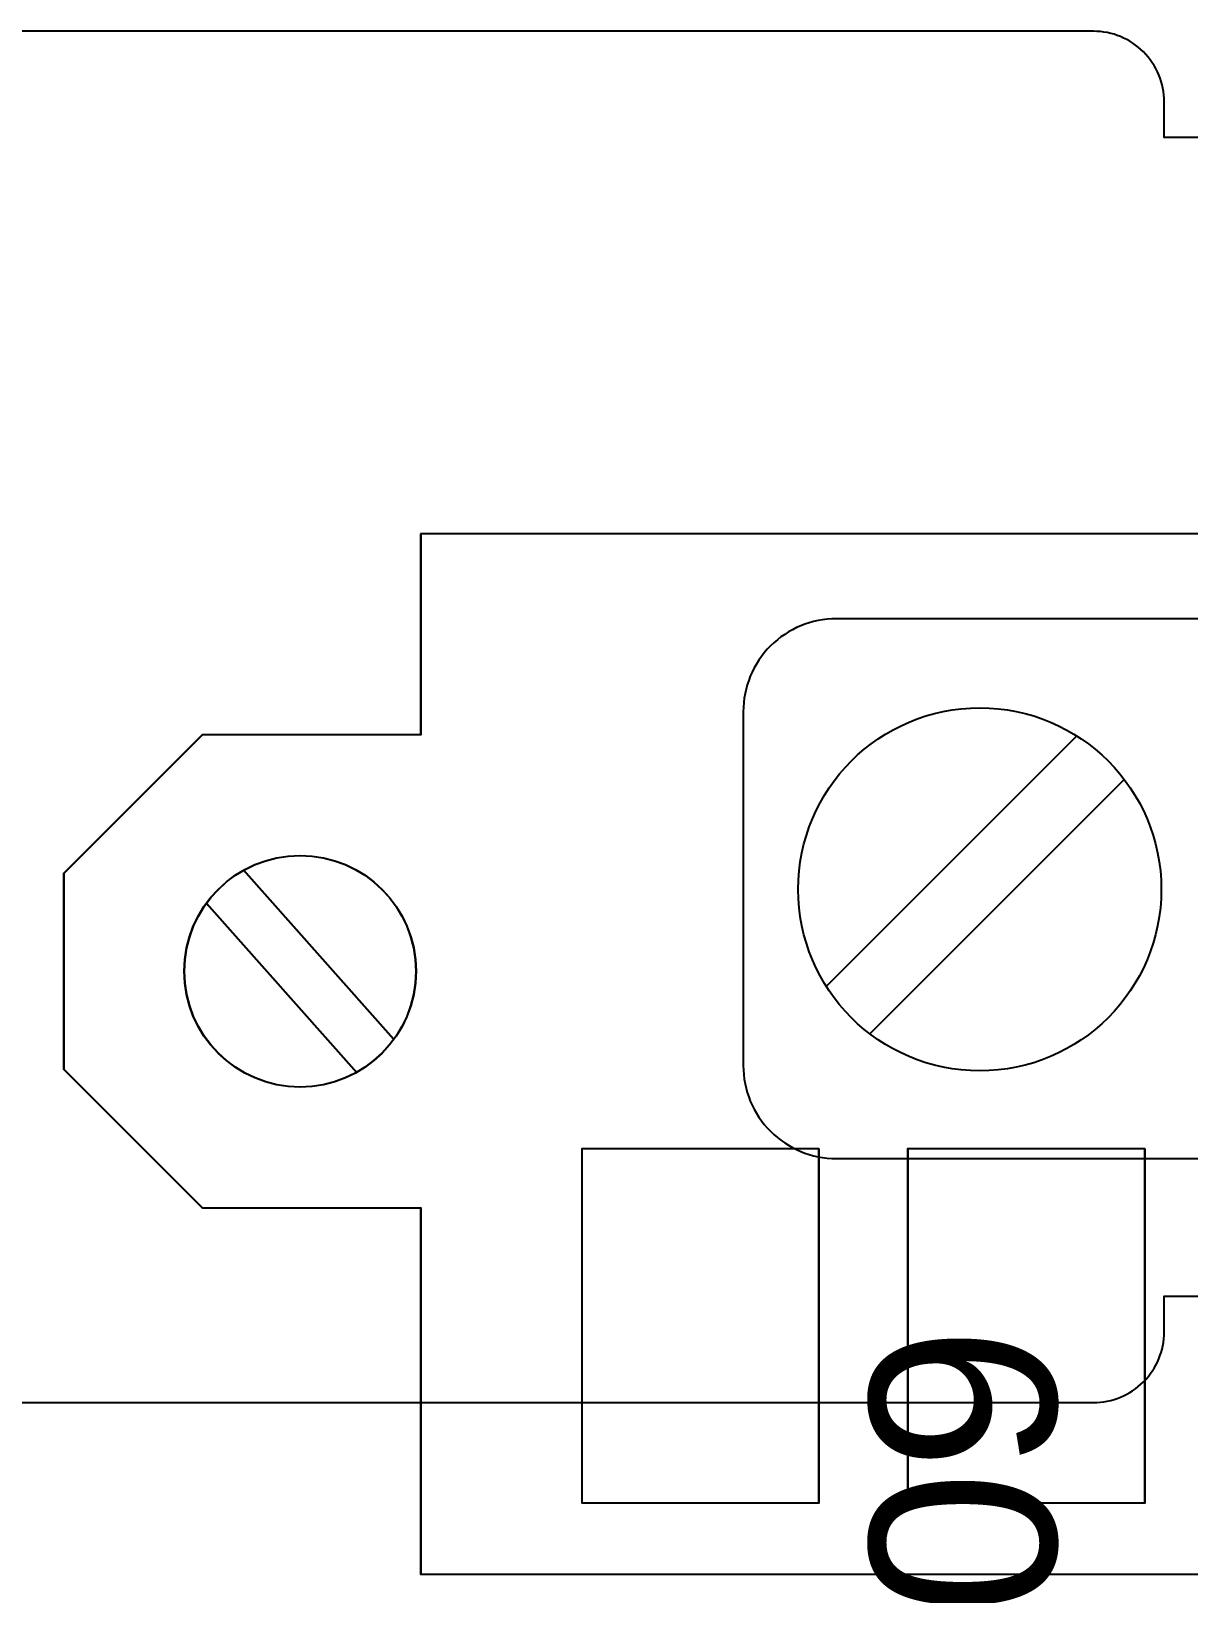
# Model space of a CAD drawing. Extents: x 1 to 47, y 1 to 35.
# Drawn here: x 42.084 to 42.573, y 12.589 to 13.25 of the extents above; entities that cross this region are included whole.
import ezdxf

# ---------------------------------------------------------------- set-up
doc = ezdxf.new("R2010")
doc.units = 0
doc.header["$MEASUREMENT"] = 0
for name, color, linetype in [('5_01__0-__EMPTY', 7, 'CONTINUOUS'), ('5_02__B-___3__DI___4__DO__', 7, 'CONTINUOUS'), ('5_03__1-___4__DI___4__DO__', 7, 'CONTINUOUS'), ('5_04__C-___4__DI___4__DO__', 7, 'CONTINUOUS'), ('5_05__D-___4__DI___3__DO__', 7, 'CONTINUOUS'), ('5_06__2A___8__FORM_A_DO', 7, 'CONTINUOUS'), ('5_07__2B___8__FORM_B_DO', 7, 'CONTINUOUS'), ('5_08__2C___8__DO__6__FORM_', 7, 'CONTINUOUS'), ('5_09__2D___8__DO__2__FORM_', 7, 'CONTINUOUS'), ('5_10__2G___8__DO__4__FORM_', 7, 'CONTINUOUS'), ('5_11__3-___8__DI', 7, 'CONTINUOUS'), ('5_12__4-___14__DI', 7, 'CONTINUOUS'), ('5_13__5-___8__AI', 7, 'CONTINUOUS'), ('5_14__6-___4__AI____4__AO', 7, 'CONTINUOUS'), ('6_01__9-_0-___10__RTD_INPU', 7, 'CONTINUOUS'), ('6_02__9-_B-___10__RTD_INPU', 7, 'CONTINUOUS'), ('6_03__9-_1-___10__RTD_INPU', 7, 'CONTINUOUS'), ('6_04__9-_C-___10__RTD_INPU', 7, 'CONTINUOUS'), ('6_05__9-_D-___10__RTD_INPU', 7, 'CONTINUOUS'), ('6_06__9-_2A___10__RTD_INPU', 7, 'CONTINUOUS'), ('6_07__9-_2B___10__RTD_INPU', 7, 'CONTINUOUS'), ('6_08__9-_2C___10__RTD_INPU', 7, 'CONTINUOUS'), ('6_09__9-_2D___10__RTD_INPU', 7, 'CONTINUOUS'), ('6_10__9-_2G___10__RTD_INPU', 7, 'CONTINUOUS'), ('6_11__9-_3-___10__RTD_INPU', 7, 'CONTINUOUS'), ('6_12__9-_4-___10__RTD_INPU', 7, 'CONTINUOUS'), ('6_13__9-_5-___10__RTD_INPU', 7, 'CONTINUOUS'), ('6_14__9-_6-___10__RTD_INPU', 7, 'CONTINUOUS'), ('6_15__9-_70___10__RTD_INPU', 7, 'CONTINUOUS'), ('6_16__9-_L0___10__RTD_INPU', 7, 'CONTINUOUS'), ('6_17__9-_77___10__RTD_INPU', 7, 'CONTINUOUS'), ('6_18__9-_7-___10__RTD_INPU', 7, 'CONTINUOUS'), ('6_19__9-_L-___10__RTD_INPU', 7, 'CONTINUOUS'), ('7_15__70___2__AVI____4__AF', 7, 'CONTINUOUS'), ('7_16__L0___2__LEA_AVI____4', 7, 'CONTINUOUS'), ('7_17__77___8__AFDI', 7, 'CONTINUOUS'), ('7_18__7-___2__AVI____7__DI', 7, 'CONTINUOUS'), ('7_19__L-___2__AVI____7__DI', 7, 'CONTINUOUS')]:
    doc.layers.add(name, color=color, linetype=linetype)
doc.styles.add('ARIAL', font='arial.ttf')

msp = doc.modelspace()

# ---------------------------------------------------------------- linework, layer by layer
at = {"layer": '5_01__0-__EMPTY'}
for points in [[(43.79768, 13.25005), (42.83245, 13.25005, 0.414214), (42.80257, 13.22016), (42.80257, 13.20505), (42.56257, 13.20505), (42.56257, 13.22016, 0.414214), (42.53268, 13.25005), (41.63745, 13.25005, 0.414214)], [(41.63745, 12.67005), (42.53268, 12.67005, 0.414214), (42.56257, 12.69993), (42.56257, 12.71505), (42.80257, 12.71505), (42.80257, 12.69993, 0.414214), (42.83245, 12.67005), (43.79768, 12.67005, 0.414214)]]:
    msp.add_lwpolyline(points, format="xyb", dxfattribs=at)
at = {"layer": '5_02__B-___3__DI___4__DO__'}
msp.add_lwpolyline([(42.58459, 13.00159), (42.42396, 13.00159, 0.414214), (42.38459, 12.96222), (42.38459, 12.81264, 0.414214), (42.42396, 12.77328), (42.58459, 12.77328)], format="xyb", dxfattribs=at)
for points in [[(42.41971, 12.84609), (42.52564, 12.952)], [(42.43809, 12.82605), (42.54568, 12.93362)]]:
    msp.add_lwpolyline(points, dxfattribs=at)
msp.add_circle((42.48459, 12.88713), 0.07677, dxfattribs=at)
at = {"layer": '5_03__1-___4__DI___4__DO__'}
msp.add_lwpolyline([(42.58459, 13.00159), (42.42396, 13.00159, 0.414214), (42.38459, 12.96222), (42.38459, 12.81264, 0.414214), (42.42396, 12.77328), (42.58459, 12.77328)], format="xyb", dxfattribs=at)
for points in [[(42.41971, 12.84609), (42.52564, 12.952)], [(42.43809, 12.82605), (42.54568, 12.93362)]]:
    msp.add_lwpolyline(points, dxfattribs=at)
msp.add_circle((42.48459, 12.88713), 0.07677, dxfattribs=at)
at = {"layer": '5_04__C-___4__DI___4__DO__'}
msp.add_lwpolyline([(42.58459, 13.00159), (42.42396, 13.00159, 0.414214), (42.38459, 12.96222), (42.38459, 12.81264, 0.414214), (42.42396, 12.77328), (42.58459, 12.77328)], format="xyb", dxfattribs=at)
for points in [[(42.41971, 12.84609), (42.52564, 12.952)], [(42.43809, 12.82605), (42.54568, 12.93362)]]:
    msp.add_lwpolyline(points, dxfattribs=at)
msp.add_circle((42.48459, 12.88713), 0.07677, dxfattribs=at)
at = {"layer": '5_05__D-___4__DI___3__DO__'}
msp.add_lwpolyline([(42.58459, 13.00159), (42.42396, 13.00159, 0.414214), (42.38459, 12.96222), (42.38459, 12.81264, 0.414214), (42.42396, 12.77328), (42.58459, 12.77328)], format="xyb", dxfattribs=at)
for points in [[(42.41971, 12.84609), (42.52564, 12.952)], [(42.43809, 12.82605), (42.54568, 12.93362)]]:
    msp.add_lwpolyline(points, dxfattribs=at)
msp.add_circle((42.48459, 12.88713), 0.07677, dxfattribs=at)
at = {"layer": '5_06__2A___8__FORM_A_DO'}
msp.add_lwpolyline([(42.58459, 13.00159), (42.42396, 13.00159, 0.414214), (42.38459, 12.96222), (42.38459, 12.81264, 0.414214), (42.42396, 12.77328), (42.58459, 12.77328)], format="xyb", dxfattribs=at)
for points in [[(42.41971, 12.84609), (42.52564, 12.952)], [(42.43809, 12.82605), (42.54568, 12.93362)]]:
    msp.add_lwpolyline(points, dxfattribs=at)
msp.add_circle((42.48459, 12.88713), 0.07677, dxfattribs=at)
at = {"layer": '5_07__2B___8__FORM_B_DO'}
msp.add_lwpolyline([(42.58459, 13.00159), (42.42396, 13.00159, 0.414214), (42.38459, 12.96222), (42.38459, 12.81264, 0.414214), (42.42396, 12.77328), (42.58459, 12.77328)], format="xyb", dxfattribs=at)
for points in [[(42.41971, 12.84609), (42.52564, 12.952)], [(42.43809, 12.82605), (42.54568, 12.93362)]]:
    msp.add_lwpolyline(points, dxfattribs=at)
msp.add_circle((42.48459, 12.88713), 0.07677, dxfattribs=at)
at = {"layer": '5_08__2C___8__DO__6__FORM_'}
msp.add_lwpolyline([(42.58459, 13.00159), (42.42396, 13.00159, 0.414214), (42.38459, 12.96222), (42.38459, 12.81264, 0.414214), (42.42396, 12.77328), (42.58459, 12.77328)], format="xyb", dxfattribs=at)
for points in [[(42.41971, 12.84609), (42.52564, 12.952)], [(42.43809, 12.82605), (42.54568, 12.93362)]]:
    msp.add_lwpolyline(points, dxfattribs=at)
msp.add_circle((42.48459, 12.88713), 0.07677, dxfattribs=at)
at = {"layer": '5_09__2D___8__DO__2__FORM_'}
msp.add_lwpolyline([(42.58459, 13.00159), (42.42396, 13.00159, 0.414214), (42.38459, 12.96222), (42.38459, 12.81264, 0.414214), (42.42396, 12.77328), (42.58459, 12.77328)], format="xyb", dxfattribs=at)
for points in [[(42.41971, 12.84609), (42.52564, 12.952)], [(42.43809, 12.82605), (42.54568, 12.93362)]]:
    msp.add_lwpolyline(points, dxfattribs=at)
msp.add_circle((42.48459, 12.88713), 0.07677, dxfattribs=at)
at = {"layer": '5_10__2G___8__DO__4__FORM_'}
msp.add_lwpolyline([(42.58459, 13.00159), (42.42396, 13.00159, 0.414214), (42.38459, 12.96222), (42.38459, 12.81264, 0.414214), (42.42396, 12.77328), (42.58459, 12.77328)], format="xyb", dxfattribs=at)
for points in [[(42.41971, 12.84609), (42.52564, 12.952)], [(42.43809, 12.82605), (42.54568, 12.93362)]]:
    msp.add_lwpolyline(points, dxfattribs=at)
msp.add_circle((42.48459, 12.88713), 0.07677, dxfattribs=at)
at = {"layer": '5_11__3-___8__DI'}
msp.add_lwpolyline([(42.58459, 13.00159), (42.42396, 13.00159, 0.414214), (42.38459, 12.96222), (42.38459, 12.81264, 0.414214), (42.42396, 12.77328), (42.58459, 12.77328)], format="xyb", dxfattribs=at)
for points in [[(42.41971, 12.84609), (42.52564, 12.952)], [(42.43809, 12.82605), (42.54568, 12.93362)]]:
    msp.add_lwpolyline(points, dxfattribs=at)
msp.add_circle((42.48459, 12.88713), 0.07677, dxfattribs=at)
at = {"layer": '5_12__4-___14__DI'}
msp.add_lwpolyline([(42.58459, 13.00159), (42.42396, 13.00159, 0.414214), (42.38459, 12.96222), (42.38459, 12.81264, 0.414214), (42.42396, 12.77328), (42.58459, 12.77328)], format="xyb", dxfattribs=at)
for points in [[(42.41971, 12.84609), (42.52564, 12.952)], [(42.43809, 12.82605), (42.54568, 12.93362)]]:
    msp.add_lwpolyline(points, dxfattribs=at)
msp.add_circle((42.48459, 12.88713), 0.07677, dxfattribs=at)
at = {"layer": '5_13__5-___8__AI'}
msp.add_lwpolyline([(42.58459, 13.00159), (42.42396, 13.00159, 0.414214), (42.38459, 12.96222), (42.38459, 12.81264, 0.414214), (42.42396, 12.77328), (42.58459, 12.77328)], format="xyb", dxfattribs=at)
for points in [[(42.41971, 12.84609), (42.52564, 12.952)], [(42.43809, 12.82605), (42.54568, 12.93362)]]:
    msp.add_lwpolyline(points, dxfattribs=at)
msp.add_circle((42.48459, 12.88713), 0.07677, dxfattribs=at)
at = {"layer": '5_14__6-___4__AI____4__AO'}
msp.add_lwpolyline([(42.58459, 13.00159), (42.42396, 13.00159, 0.414214), (42.38459, 12.96222), (42.38459, 12.81264, 0.414214), (42.42396, 12.77328), (42.58459, 12.77328)], format="xyb", dxfattribs=at)
for points in [[(42.41971, 12.84609), (42.52564, 12.952)], [(42.43809, 12.82605), (42.54568, 12.93362)]]:
    msp.add_lwpolyline(points, dxfattribs=at)
msp.add_circle((42.48459, 12.88713), 0.07677, dxfattribs=at)
at = {"layer": '6_01__9-_0-___10__RTD_INPU'}
for points in [[(42.24815, 13.03745), (42.24815, 12.95249), (42.15576, 12.95249), (42.09719, 12.8939), (42.09719, 12.81105), (42.15576, 12.75248), (42.24815, 12.75248), (42.24815, 12.59746), (44.41379, 12.59746), (44.41379, 12.75248), (44.50618, 12.75248), (44.56478, 12.81105), (44.56478, 12.8939), (44.50618, 12.95249), (44.41379, 12.95249), (44.41379, 13.03745), (42.24815, 13.03745)], [(42.23677, 12.8237), (42.17327, 12.89522)], [(42.15753, 12.88123), (42.22104, 12.80973)], [(42.41645, 12.77747), (42.41645, 12.62746), (42.31643, 12.62746), (42.31643, 12.77747), (42.41645, 12.77747)], [(42.55425, 12.77747), (42.55425, 12.62746), (42.45423, 12.62746), (42.45423, 12.77747), (42.55425, 12.77747)]]:
    msp.add_lwpolyline(points, dxfattribs=at)
msp.add_circle((42.19716, 12.85247), 0.04896, dxfattribs=at)
at = {"layer": '6_02__9-_B-___10__RTD_INPU'}
for points in [[(42.24815, 13.03745), (42.24815, 12.95249), (42.15576, 12.95249), (42.09719, 12.8939), (42.09719, 12.81105), (42.15576, 12.75248), (42.24815, 12.75248), (42.24815, 12.59746), (44.41379, 12.59746), (44.41379, 12.75248), (44.50618, 12.75248), (44.56478, 12.81105), (44.56478, 12.8939), (44.50618, 12.95249), (44.41379, 12.95249), (44.41379, 13.03745), (42.24815, 13.03745)], [(42.23677, 12.8237), (42.17327, 12.89522)], [(42.15753, 12.88123), (42.22104, 12.80973)], [(42.41645, 12.77747), (42.41645, 12.62746), (42.31643, 12.62746), (42.31643, 12.77747), (42.41645, 12.77747)], [(42.55425, 12.77747), (42.55425, 12.62746), (42.45423, 12.62746), (42.45423, 12.77747), (42.55425, 12.77747)]]:
    msp.add_lwpolyline(points, dxfattribs=at)
msp.add_circle((42.19716, 12.85247), 0.04896, dxfattribs=at)
at = {"layer": '6_03__9-_1-___10__RTD_INPU'}
for points in [[(42.24815, 13.03745), (42.24815, 12.95249), (42.15576, 12.95249), (42.09719, 12.8939), (42.09719, 12.81105), (42.15576, 12.75248), (42.24815, 12.75248), (42.24815, 12.59746), (44.41379, 12.59746), (44.41379, 12.75248), (44.50618, 12.75248), (44.56478, 12.81105), (44.56478, 12.8939), (44.50618, 12.95249), (44.41379, 12.95249), (44.41379, 13.03745), (42.24815, 13.03745)], [(42.23677, 12.8237), (42.17327, 12.89522)], [(42.15753, 12.88123), (42.22104, 12.80973)], [(42.41645, 12.77747), (42.41645, 12.62746), (42.31643, 12.62746), (42.31643, 12.77747), (42.41645, 12.77747)], [(42.55425, 12.77747), (42.55425, 12.62746), (42.45423, 12.62746), (42.45423, 12.77747), (42.55425, 12.77747)]]:
    msp.add_lwpolyline(points, dxfattribs=at)
msp.add_circle((42.19716, 12.85247), 0.04896, dxfattribs=at)
at = {"layer": '6_04__9-_C-___10__RTD_INPU'}
for points in [[(42.24815, 13.03745), (42.24815, 12.95249), (42.15576, 12.95249), (42.09719, 12.8939), (42.09719, 12.81105), (42.15576, 12.75248), (42.24815, 12.75248), (42.24815, 12.59746), (44.41379, 12.59746), (44.41379, 12.75248), (44.50618, 12.75248), (44.56478, 12.81105), (44.56478, 12.8939), (44.50618, 12.95249), (44.41379, 12.95249), (44.41379, 13.03745), (42.24815, 13.03745)], [(42.23677, 12.8237), (42.17327, 12.89522)], [(42.15753, 12.88123), (42.22104, 12.80973)], [(42.41645, 12.77747), (42.41645, 12.62746), (42.31643, 12.62746), (42.31643, 12.77747), (42.41645, 12.77747)], [(42.55425, 12.77747), (42.55425, 12.62746), (42.45423, 12.62746), (42.45423, 12.77747), (42.55425, 12.77747)]]:
    msp.add_lwpolyline(points, dxfattribs=at)
msp.add_circle((42.19716, 12.85247), 0.04896, dxfattribs=at)
at = {"layer": '6_05__9-_D-___10__RTD_INPU'}
for points in [[(42.24815, 13.03745), (42.24815, 12.95249), (42.15576, 12.95249), (42.09719, 12.8939), (42.09719, 12.81105), (42.15576, 12.75248), (42.24815, 12.75248), (42.24815, 12.59746), (44.41379, 12.59746), (44.41379, 12.75248), (44.50618, 12.75248), (44.56478, 12.81105), (44.56478, 12.8939), (44.50618, 12.95249), (44.41379, 12.95249), (44.41379, 13.03745), (42.24815, 13.03745)], [(42.23677, 12.8237), (42.17327, 12.89522)], [(42.15753, 12.88123), (42.22104, 12.80973)], [(42.41645, 12.77747), (42.41645, 12.62746), (42.31643, 12.62746), (42.31643, 12.77747), (42.41645, 12.77747)], [(42.55425, 12.77747), (42.55425, 12.62746), (42.45423, 12.62746), (42.45423, 12.77747), (42.55425, 12.77747)]]:
    msp.add_lwpolyline(points, dxfattribs=at)
msp.add_circle((42.19716, 12.85247), 0.04896, dxfattribs=at)
at = {"layer": '6_06__9-_2A___10__RTD_INPU'}
for points in [[(42.24815, 13.03745), (42.24815, 12.95249), (42.15576, 12.95249), (42.09719, 12.8939), (42.09719, 12.81105), (42.15576, 12.75248), (42.24815, 12.75248), (42.24815, 12.59746), (44.41379, 12.59746), (44.41379, 12.75248), (44.50618, 12.75248), (44.56478, 12.81105), (44.56478, 12.8939), (44.50618, 12.95249), (44.41379, 12.95249), (44.41379, 13.03745), (42.24815, 13.03745)], [(42.23677, 12.8237), (42.17327, 12.89522)], [(42.15753, 12.88123), (42.22104, 12.80973)], [(42.41645, 12.77747), (42.41645, 12.62746), (42.31643, 12.62746), (42.31643, 12.77747), (42.41645, 12.77747)], [(42.55425, 12.77747), (42.55425, 12.62746), (42.45423, 12.62746), (42.45423, 12.77747), (42.55425, 12.77747)]]:
    msp.add_lwpolyline(points, dxfattribs=at)
msp.add_circle((42.19716, 12.85247), 0.04896, dxfattribs=at)
at = {"layer": '6_07__9-_2B___10__RTD_INPU'}
for points in [[(42.24815, 13.03745), (42.24815, 12.95249), (42.15576, 12.95249), (42.09719, 12.8939), (42.09719, 12.81105), (42.15576, 12.75248), (42.24815, 12.75248), (42.24815, 12.59746), (44.41379, 12.59746), (44.41379, 12.75248), (44.50618, 12.75248), (44.56478, 12.81105), (44.56478, 12.8939), (44.50618, 12.95249), (44.41379, 12.95249), (44.41379, 13.03745), (42.24815, 13.03745)], [(42.23677, 12.8237), (42.17327, 12.89522)], [(42.15753, 12.88123), (42.22104, 12.80973)], [(42.41645, 12.77747), (42.41645, 12.62746), (42.31643, 12.62746), (42.31643, 12.77747), (42.41645, 12.77747)], [(42.55425, 12.77747), (42.55425, 12.62746), (42.45423, 12.62746), (42.45423, 12.77747), (42.55425, 12.77747)]]:
    msp.add_lwpolyline(points, dxfattribs=at)
msp.add_circle((42.19716, 12.85247), 0.04896, dxfattribs=at)
at = {"layer": '6_08__9-_2C___10__RTD_INPU'}
for points in [[(42.24815, 13.03745), (42.24815, 12.95249), (42.15576, 12.95249), (42.09719, 12.8939), (42.09719, 12.81105), (42.15576, 12.75248), (42.24815, 12.75248), (42.24815, 12.59746), (44.41379, 12.59746), (44.41379, 12.75248), (44.50618, 12.75248), (44.56478, 12.81105), (44.56478, 12.8939), (44.50618, 12.95249), (44.41379, 12.95249), (44.41379, 13.03745), (42.24815, 13.03745)], [(42.23677, 12.8237), (42.17327, 12.89522)], [(42.15753, 12.88123), (42.22104, 12.80973)], [(42.41645, 12.77747), (42.41645, 12.62746), (42.31643, 12.62746), (42.31643, 12.77747), (42.41645, 12.77747)], [(42.55425, 12.77747), (42.55425, 12.62746), (42.45423, 12.62746), (42.45423, 12.77747), (42.55425, 12.77747)]]:
    msp.add_lwpolyline(points, dxfattribs=at)
msp.add_circle((42.19716, 12.85247), 0.04896, dxfattribs=at)
at = {"layer": '6_09__9-_2D___10__RTD_INPU'}
for points in [[(42.24815, 13.03745), (42.24815, 12.95249), (42.15576, 12.95249), (42.09719, 12.8939), (42.09719, 12.81105), (42.15576, 12.75248), (42.24815, 12.75248), (42.24815, 12.59746), (44.41379, 12.59746), (44.41379, 12.75248), (44.50618, 12.75248), (44.56478, 12.81105), (44.56478, 12.8939), (44.50618, 12.95249), (44.41379, 12.95249), (44.41379, 13.03745), (42.24815, 13.03745)], [(42.23677, 12.8237), (42.17327, 12.89522)], [(42.15753, 12.88123), (42.22104, 12.80973)], [(42.41645, 12.77747), (42.41645, 12.62746), (42.31643, 12.62746), (42.31643, 12.77747), (42.41645, 12.77747)], [(42.55425, 12.77747), (42.55425, 12.62746), (42.45423, 12.62746), (42.45423, 12.77747), (42.55425, 12.77747)]]:
    msp.add_lwpolyline(points, dxfattribs=at)
msp.add_circle((42.19716, 12.85247), 0.04896, dxfattribs=at)
at = {"layer": '6_10__9-_2G___10__RTD_INPU'}
for points in [[(42.24815, 13.03745), (42.24815, 12.95249), (42.15576, 12.95249), (42.09719, 12.8939), (42.09719, 12.81105), (42.15576, 12.75248), (42.24815, 12.75248), (42.24815, 12.59746), (44.41379, 12.59746), (44.41379, 12.75248), (44.50618, 12.75248), (44.56478, 12.81105), (44.56478, 12.8939), (44.50618, 12.95249), (44.41379, 12.95249), (44.41379, 13.03745), (42.24815, 13.03745)], [(42.23677, 12.8237), (42.17327, 12.89522)], [(42.15753, 12.88123), (42.22104, 12.80973)], [(42.41645, 12.77747), (42.41645, 12.62746), (42.31643, 12.62746), (42.31643, 12.77747), (42.41645, 12.77747)], [(42.55425, 12.77747), (42.55425, 12.62746), (42.45423, 12.62746), (42.45423, 12.77747), (42.55425, 12.77747)]]:
    msp.add_lwpolyline(points, dxfattribs=at)
msp.add_circle((42.19716, 12.85247), 0.04896, dxfattribs=at)
at = {"layer": '6_11__9-_3-___10__RTD_INPU'}
for points in [[(42.24815, 13.03745), (42.24815, 12.95249), (42.15576, 12.95249), (42.09719, 12.8939), (42.09719, 12.81105), (42.15576, 12.75248), (42.24815, 12.75248), (42.24815, 12.59746), (44.41379, 12.59746), (44.41379, 12.75248), (44.50618, 12.75248), (44.56478, 12.81105), (44.56478, 12.8939), (44.50618, 12.95249), (44.41379, 12.95249), (44.41379, 13.03745), (42.24815, 13.03745)], [(42.23677, 12.8237), (42.17327, 12.89522)], [(42.15753, 12.88123), (42.22104, 12.80973)], [(42.41645, 12.77747), (42.41645, 12.62746), (42.31643, 12.62746), (42.31643, 12.77747), (42.41645, 12.77747)], [(42.55425, 12.77747), (42.55425, 12.62746), (42.45423, 12.62746), (42.45423, 12.77747), (42.55425, 12.77747)]]:
    msp.add_lwpolyline(points, dxfattribs=at)
msp.add_circle((42.19716, 12.85247), 0.04896, dxfattribs=at)
at = {"layer": '6_12__9-_4-___10__RTD_INPU'}
for points in [[(42.24815, 13.03745), (42.24815, 12.95249), (42.15576, 12.95249), (42.09719, 12.8939), (42.09719, 12.81105), (42.15576, 12.75248), (42.24815, 12.75248), (42.24815, 12.59746), (44.41379, 12.59746), (44.41379, 12.75248), (44.50618, 12.75248), (44.56478, 12.81105), (44.56478, 12.8939), (44.50618, 12.95249), (44.41379, 12.95249), (44.41379, 13.03745), (42.24815, 13.03745)], [(42.23677, 12.8237), (42.17327, 12.89522)], [(42.15753, 12.88123), (42.22104, 12.80973)], [(42.41645, 12.77747), (42.41645, 12.62746), (42.31643, 12.62746), (42.31643, 12.77747), (42.41645, 12.77747)], [(42.55425, 12.77747), (42.55425, 12.62746), (42.45423, 12.62746), (42.45423, 12.77747), (42.55425, 12.77747)]]:
    msp.add_lwpolyline(points, dxfattribs=at)
msp.add_circle((42.19716, 12.85247), 0.04896, dxfattribs=at)
at = {"layer": '6_13__9-_5-___10__RTD_INPU'}
for points in [[(42.24815, 13.03745), (42.24815, 12.95249), (42.15576, 12.95249), (42.09719, 12.8939), (42.09719, 12.81105), (42.15576, 12.75248), (42.24815, 12.75248), (42.24815, 12.59746), (44.41379, 12.59746), (44.41379, 12.75248), (44.50618, 12.75248), (44.56478, 12.81105), (44.56478, 12.8939), (44.50618, 12.95249), (44.41379, 12.95249), (44.41379, 13.03745), (42.24815, 13.03745)], [(42.23677, 12.8237), (42.17327, 12.89522)], [(42.15753, 12.88123), (42.22104, 12.80973)], [(42.41645, 12.77747), (42.41645, 12.62746), (42.31643, 12.62746), (42.31643, 12.77747), (42.41645, 12.77747)], [(42.55425, 12.77747), (42.55425, 12.62746), (42.45423, 12.62746), (42.45423, 12.77747), (42.55425, 12.77747)]]:
    msp.add_lwpolyline(points, dxfattribs=at)
msp.add_circle((42.19716, 12.85247), 0.04896, dxfattribs=at)
at = {"layer": '6_14__9-_6-___10__RTD_INPU'}
for points in [[(42.24815, 13.03745), (42.24815, 12.95249), (42.15576, 12.95249), (42.09719, 12.8939), (42.09719, 12.81105), (42.15576, 12.75248), (42.24815, 12.75248), (42.24815, 12.59746), (44.41379, 12.59746), (44.41379, 12.75248), (44.50618, 12.75248), (44.56478, 12.81105), (44.56478, 12.8939), (44.50618, 12.95249), (44.41379, 12.95249), (44.41379, 13.03745), (42.24815, 13.03745)], [(42.23677, 12.8237), (42.17327, 12.89522)], [(42.15753, 12.88123), (42.22104, 12.80973)], [(42.41645, 12.77747), (42.41645, 12.62746), (42.31643, 12.62746), (42.31643, 12.77747), (42.41645, 12.77747)], [(42.55425, 12.77747), (42.55425, 12.62746), (42.45423, 12.62746), (42.45423, 12.77747), (42.55425, 12.77747)]]:
    msp.add_lwpolyline(points, dxfattribs=at)
msp.add_circle((42.19716, 12.85247), 0.04896, dxfattribs=at)
at = {"layer": '6_15__9-_70___10__RTD_INPU'}
for points in [[(42.24827, 13.03745), (42.24827, 12.95249), (42.15588, 12.95249), (42.09731, 12.8939), (42.09731, 12.81105), (42.15588, 12.75248), (42.24827, 12.75248), (42.24827, 12.59746), (44.41391, 12.59746), (44.41391, 12.75248), (44.5063, 12.75248), (44.5649, 12.81105), (44.5649, 12.8939), (44.5063, 12.95249), (44.41391, 12.95249), (44.41391, 13.03745), (42.24827, 13.03745)], [(42.23689, 12.8237), (42.17339, 12.89522)], [(42.15765, 12.88123), (42.22116, 12.80973)], [(42.41657, 12.77747), (42.41657, 12.62746), (42.31655, 12.62746), (42.31655, 12.77747), (42.41657, 12.77747)], [(42.55437, 12.77747), (42.55437, 12.62746), (42.45436, 12.62746), (42.45436, 12.77747), (42.55437, 12.77747)]]:
    msp.add_lwpolyline(points, dxfattribs=at)
msp.add_circle((42.19728, 12.85247), 0.04896, dxfattribs=at)
at = {"layer": '6_16__9-_L0___10__RTD_INPU'}
for points in [[(42.24827, 13.03745), (42.24827, 12.95249), (42.15588, 12.95249), (42.09731, 12.8939), (42.09731, 12.81105), (42.15588, 12.75248), (42.24827, 12.75248), (42.24827, 12.59746), (44.41391, 12.59746), (44.41391, 12.75248), (44.5063, 12.75248), (44.5649, 12.81105), (44.5649, 12.8939), (44.5063, 12.95249), (44.41391, 12.95249), (44.41391, 13.03745), (42.24827, 13.03745)], [(42.23689, 12.8237), (42.17339, 12.89522)], [(42.15765, 12.88123), (42.22116, 12.80973)], [(42.41657, 12.77747), (42.41657, 12.62746), (42.31655, 12.62746), (42.31655, 12.77747), (42.41657, 12.77747)], [(42.55437, 12.77747), (42.55437, 12.62746), (42.45436, 12.62746), (42.45436, 12.77747), (42.55437, 12.77747)]]:
    msp.add_lwpolyline(points, dxfattribs=at)
msp.add_circle((42.19728, 12.85247), 0.04896, dxfattribs=at)
at = {"layer": '6_17__9-_77___10__RTD_INPU'}
for points in [[(42.24827, 13.03745), (42.24827, 12.95249), (42.15588, 12.95249), (42.09731, 12.8939), (42.09731, 12.81105), (42.15588, 12.75248), (42.24827, 12.75248), (42.24827, 12.59746), (44.41391, 12.59746), (44.41391, 12.75248), (44.5063, 12.75248), (44.5649, 12.81105), (44.5649, 12.8939), (44.5063, 12.95249), (44.41391, 12.95249), (44.41391, 13.03745), (42.24827, 13.03745)], [(42.23689, 12.8237), (42.17339, 12.89522)], [(42.15765, 12.88123), (42.22116, 12.80973)], [(42.41657, 12.77747), (42.41657, 12.62746), (42.31655, 12.62746), (42.31655, 12.77747), (42.41657, 12.77747)], [(42.55437, 12.77747), (42.55437, 12.62746), (42.45436, 12.62746), (42.45436, 12.77747), (42.55437, 12.77747)]]:
    msp.add_lwpolyline(points, dxfattribs=at)
msp.add_circle((42.19728, 12.85247), 0.04896, dxfattribs=at)
at = {"layer": '6_18__9-_7-___10__RTD_INPU'}
for points in [[(42.24827, 13.03745), (42.24827, 12.95249), (42.15588, 12.95249), (42.09731, 12.8939), (42.09731, 12.81105), (42.15588, 12.75248), (42.24827, 12.75248), (42.24827, 12.59746), (44.41391, 12.59746), (44.41391, 12.75248), (44.5063, 12.75248), (44.5649, 12.81105), (44.5649, 12.8939), (44.5063, 12.95249), (44.41391, 12.95249), (44.41391, 13.03745), (42.24827, 13.03745)], [(42.23689, 12.8237), (42.17339, 12.89522)], [(42.15765, 12.88123), (42.22116, 12.80973)], [(42.41657, 12.77747), (42.41657, 12.62746), (42.31655, 12.62746), (42.31655, 12.77747), (42.41657, 12.77747)], [(42.55437, 12.77747), (42.55437, 12.62746), (42.45436, 12.62746), (42.45436, 12.77747), (42.55437, 12.77747)]]:
    msp.add_lwpolyline(points, dxfattribs=at)
msp.add_circle((42.19728, 12.85247), 0.04896, dxfattribs=at)
at = {"layer": '6_19__9-_L-___10__RTD_INPU'}
for points in [[(42.24827, 13.03745), (42.24827, 12.95249), (42.15588, 12.95249), (42.09731, 12.8939), (42.09731, 12.81105), (42.15588, 12.75248), (42.24827, 12.75248), (42.24827, 12.59746), (44.41391, 12.59746), (44.41391, 12.75248), (44.5063, 12.75248), (44.5649, 12.81105), (44.5649, 12.8939), (44.5063, 12.95249), (44.41391, 12.95249), (44.41391, 13.03745), (42.24827, 13.03745)], [(42.23689, 12.8237), (42.17339, 12.89522)], [(42.15765, 12.88123), (42.22116, 12.80973)], [(42.41657, 12.77747), (42.41657, 12.62746), (42.31655, 12.62746), (42.31655, 12.77747), (42.41657, 12.77747)], [(42.55437, 12.77747), (42.55437, 12.62746), (42.45436, 12.62746), (42.45436, 12.77747), (42.55437, 12.77747)]]:
    msp.add_lwpolyline(points, dxfattribs=at)
msp.add_circle((42.19728, 12.85247), 0.04896, dxfattribs=at)

# ---------------------------------------------------------------- texts
at = {"layer": '7_15__70___2__AVI____4__AF', "style": 'ARIAL'}
msp.add_text('D09', height=0.078667, rotation=90, dxfattribs=at).set_placement((42.51684, 12.50077))
at = {"layer": '7_16__L0___2__LEA_AVI____4', "style": 'ARIAL'}
msp.add_text('D09', height=0.078667, rotation=90, dxfattribs=at).set_placement((42.51684, 12.50077))
at = {"layer": '7_17__77___8__AFDI', "style": 'ARIAL'}
msp.add_text('D09', height=0.078667, rotation=90, dxfattribs=at).set_placement((42.51684, 12.50077))
at = {"layer": '7_18__7-___2__AVI____7__DI', "style": 'ARIAL'}
msp.add_text('D09', height=0.078667, rotation=90, dxfattribs=at).set_placement((42.51684, 12.50077))
at = {"layer": '7_19__L-___2__AVI____7__DI', "style": 'ARIAL'}
msp.add_text('D09', height=0.078667, rotation=90, dxfattribs=at).set_placement((42.51684, 12.50077))

doc.saveas('drawing.dxf')
